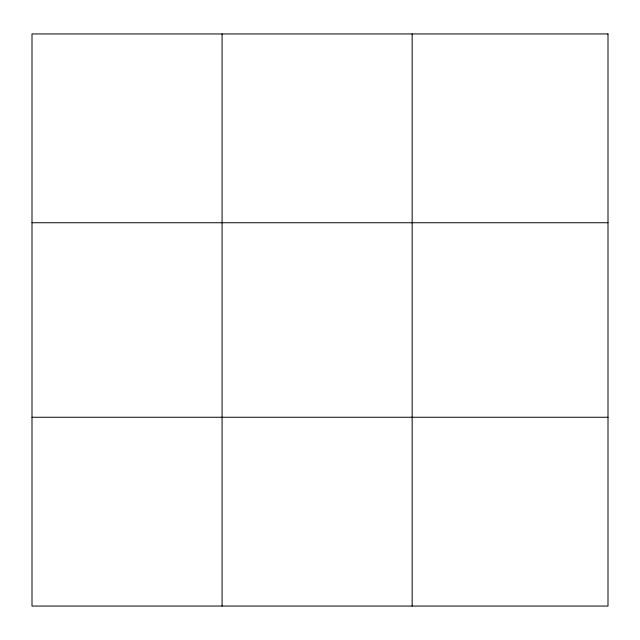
<?xml version="1.0" encoding="UTF-8"?>
<svg xmlns="http://www.w3.org/2000/svg" width="640" height="640" viewBox="0 0 640 640"><rect width="100%" height="100%" fill="white"/><g stroke="black" fill="none" stroke-linecap="round" stroke-linejoin="round"><path stroke-width="0.96" d="M222.08 606.056L222.08 33.944M412.16 606.056L412.16 33.944M32 222.744L608 222.744M32 417.256L608 417.256M608 33.944L608 606.056L32 606.056L32 33.944L608 33.944"/></g></svg>
